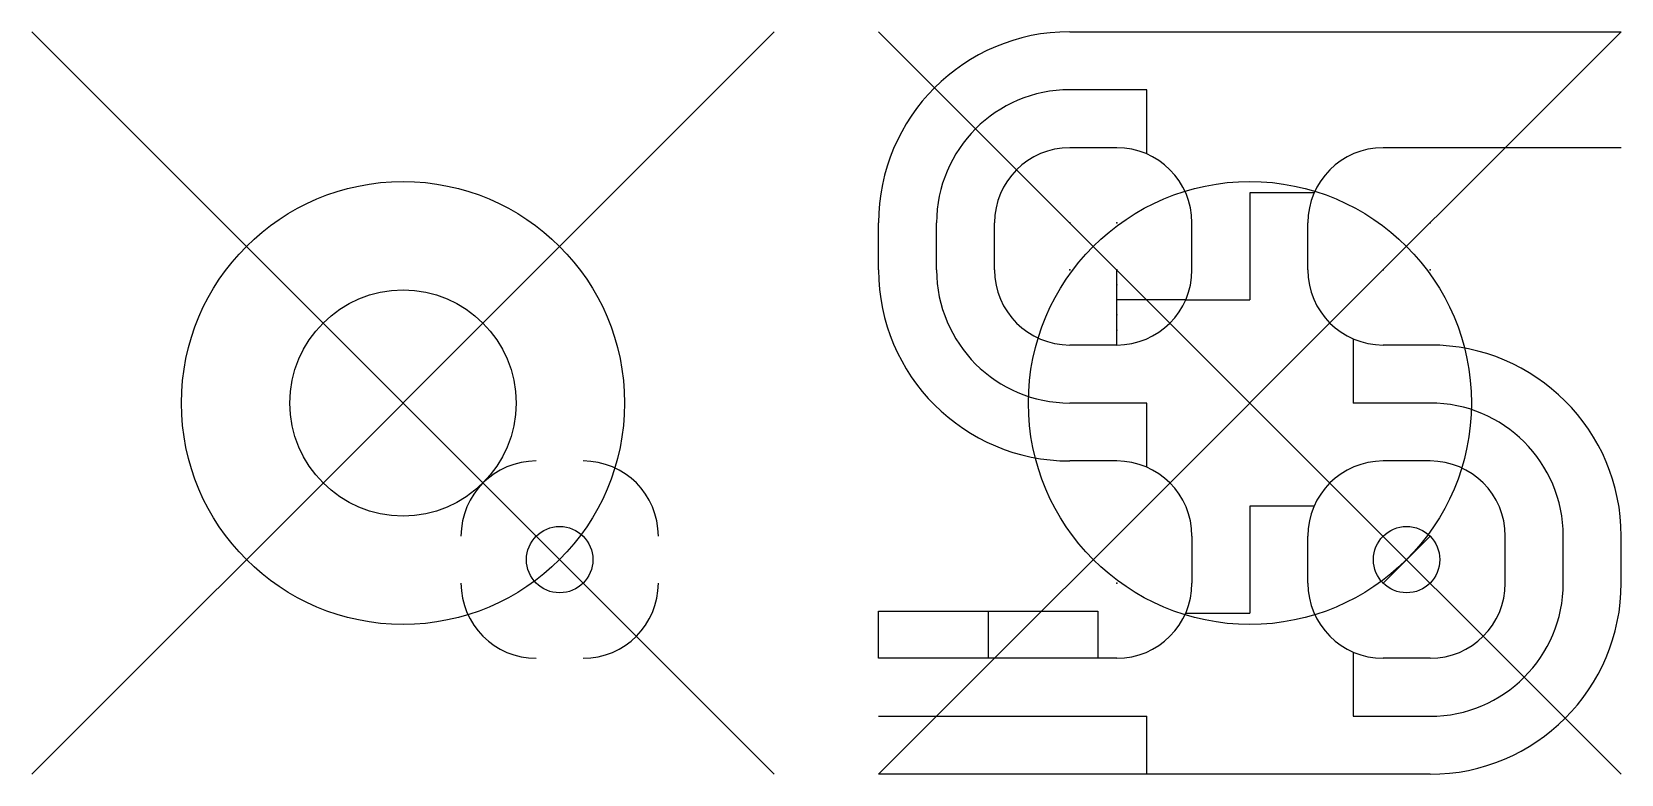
# Model space of a CAD drawing. Header units: millimetres. Extents: x -5406 to 4740, y 0 to 4740.
import ezdxf

# ---------------------------------------------------------------- set-up
doc = ezdxf.new("R2010")
doc.units = ezdxf.units.MM

# ---------------------------------------------------------------- blocks, each defined once
blk = doc.blocks.new('*U1')
blk.add_line((-1185, 1185), (1185, -1185))
blk = doc.blocks.new('*U2')
at = {"color": 0, "linetype": 'ByBlock', "lineweight": -2, "transparency": 16777216}
for p, rotation in [((1185, 3555), 180), ((3555, 3555), 89.99999999999997), ((1185, 1185), 269.9999999999999)]:
    blk.add_blockref('*U1', p, dxfattribs=dict(at, rotation=rotation))
blk.add_blockref('*U1', (3555, 1185), dxfattribs=at)
blk = doc.blocks.new('*U4')
blk.add_line((-1185, 1185), (1185, -1185))
blk = doc.blocks.new('*U6')
at = {"color": 0, "linetype": 'ByBlock', "lineweight": -2, "transparency": 16777216}
for p, rotation in [((1185, 3555), 180), ((3555, 3555), 89.99999999999997), ((1185, 1185), 269.9999999999999)]:
    blk.add_blockref('*U4', p, dxfattribs=dict(at, rotation=rotation))
blk.add_blockref('*U4', (3555, 1185), dxfattribs=at)

msp = doc.modelspace()

# ---------------------------------------------------------------- linework, layer by layer
for p, q in [((1220, 4740), (4740, 4740)), ((1712, 4370), (1220, 4370)), ((1712, 3960), (1712, 4370)), ((1520, 4000), (1220, 4000)), ((4740, 4000), (3220, 4000)), ((2370, 3712), (2370, 3028)), ((2780, 3712), (2370, 3712)), ((0, 3220), (0, 3520)), ((370, 3220), (370, 3520)), ((740, 3220), (740, 3520)), ((2000, 3220), (2000, 3520)), ((2740, 3220), (2740, 3520)), ((1520, 2740), (1520, 3220)), ((1960, 3028), (1520, 3028)), ((1960, 3028), (2370, 3028)), ((1520, 2740), (1220, 2740)), ((3028, 2780), (3028, 2370)), ((3520, 2740), (3220, 2740)), ((1712, 2370), (1220, 2370)), ((1712, 1960), (1712, 2370)), ((3520, 2370), (3028, 2370)), ((1520, 2000), (1220, 2000)), ((3520, 2000), (3220, 2000)), ((2370, 1712), (2370, 1028)), ((2780, 1712), (2370, 1712)), ((2000, 1520), (2000, 1220)), ((2740, 1220), (2740, 1520)), ((3220, 1220), (3520, 1520)), ((4000, 1220), (4000, 1520)), ((4370, 1220), (4370, 1520)), ((4740, 1220), (4740, 1520)), ((0, 740), (0, 1040)), ((0, 1040), (1400, 1040)), ((700, 1040), (700, 740)), ((1400, 1040), (1400, 740)), ((1960, 1028), (2370, 1028)), ((1520, 740), (0, 740)), ((3028, 780), (3028, 370)), ((3520, 740), (3220, 740)), ((0, 370), (1712, 370)), ((1712, 0), (1712, 370)), ((3028, 370), (3520, 370)), ((3520, 0), (0, 0))]:
    msp.add_line(p, q)
for centre, radius in [((-3036, 2370), 1414), ((2370, 2370), 1414), ((-3036, 2370), 722), ((-2036, 1370), 212), ((3370, 1370), 212)]:
    msp.add_circle(centre, radius)
for centre, radius, start, end in [((1220, 3520), 1220, 90, 180), ((1220, 3520), 850, 90, 180), ((1220, 3520), 480, 90, 180), ((1520, 3520), 480, 0, 90), ((3220, 3520), 480, 90, 180), ((1220, 3220), 1220, 180, 270), ((1220, 3220), 850, 180, 270), ((1220, 3220), 480, 180, 270), ((1520, 3220), 480, 270, 0), ((3220, 3220), 480, 180, 270), ((3520, 1520), 1220, 0, 90), ((3520, 1520), 850, 0, 90), ((-2186, 1520), 480, 90, 180), ((-1886, 1520), 480, 0, 90), ((1520, 1520), 480, 0, 90), ((3220, 1520), 480, 90, 180), ((3520, 1520), 480, 0, 90), ((-2186, 1220), 480, 180, 270), ((-1886, 1220), 480, 270, 0), ((1520, 1220), 480, 270, 0), ((3220, 1220), 480, 180, 270), ((3520, 1220), 1220, 270, 0), ((3520, 1220), 850, 270, 0), ((3520, 1220), 480, 270, 0)]:
    msp.add_arc(centre, radius, start, end)
for p in [(1220, 3520), (1520, 3520), (3520, 3520), (1370, 3370), (3370, 3370), (1220, 3220), (1520, 3220), (3220, 3220), (3520, 3220), (1520, 3124), (1520, 3028), (1520, 2932), (1520, 2836), (2370, 2370), (3220, 1520), (3520, 1520), (1370, 1370), (3370, 1370), (1520, 1220), (3220, 1220), (3520, 1220)]:
    msp.add_point(p)

# ---------------------------------------------------------------- block references
for name, p in [('*U6', (-5406, 0)), ('*U2', (0, 0))]:
    msp.add_blockref(name, p)

doc.saveas('drawing.dxf')
